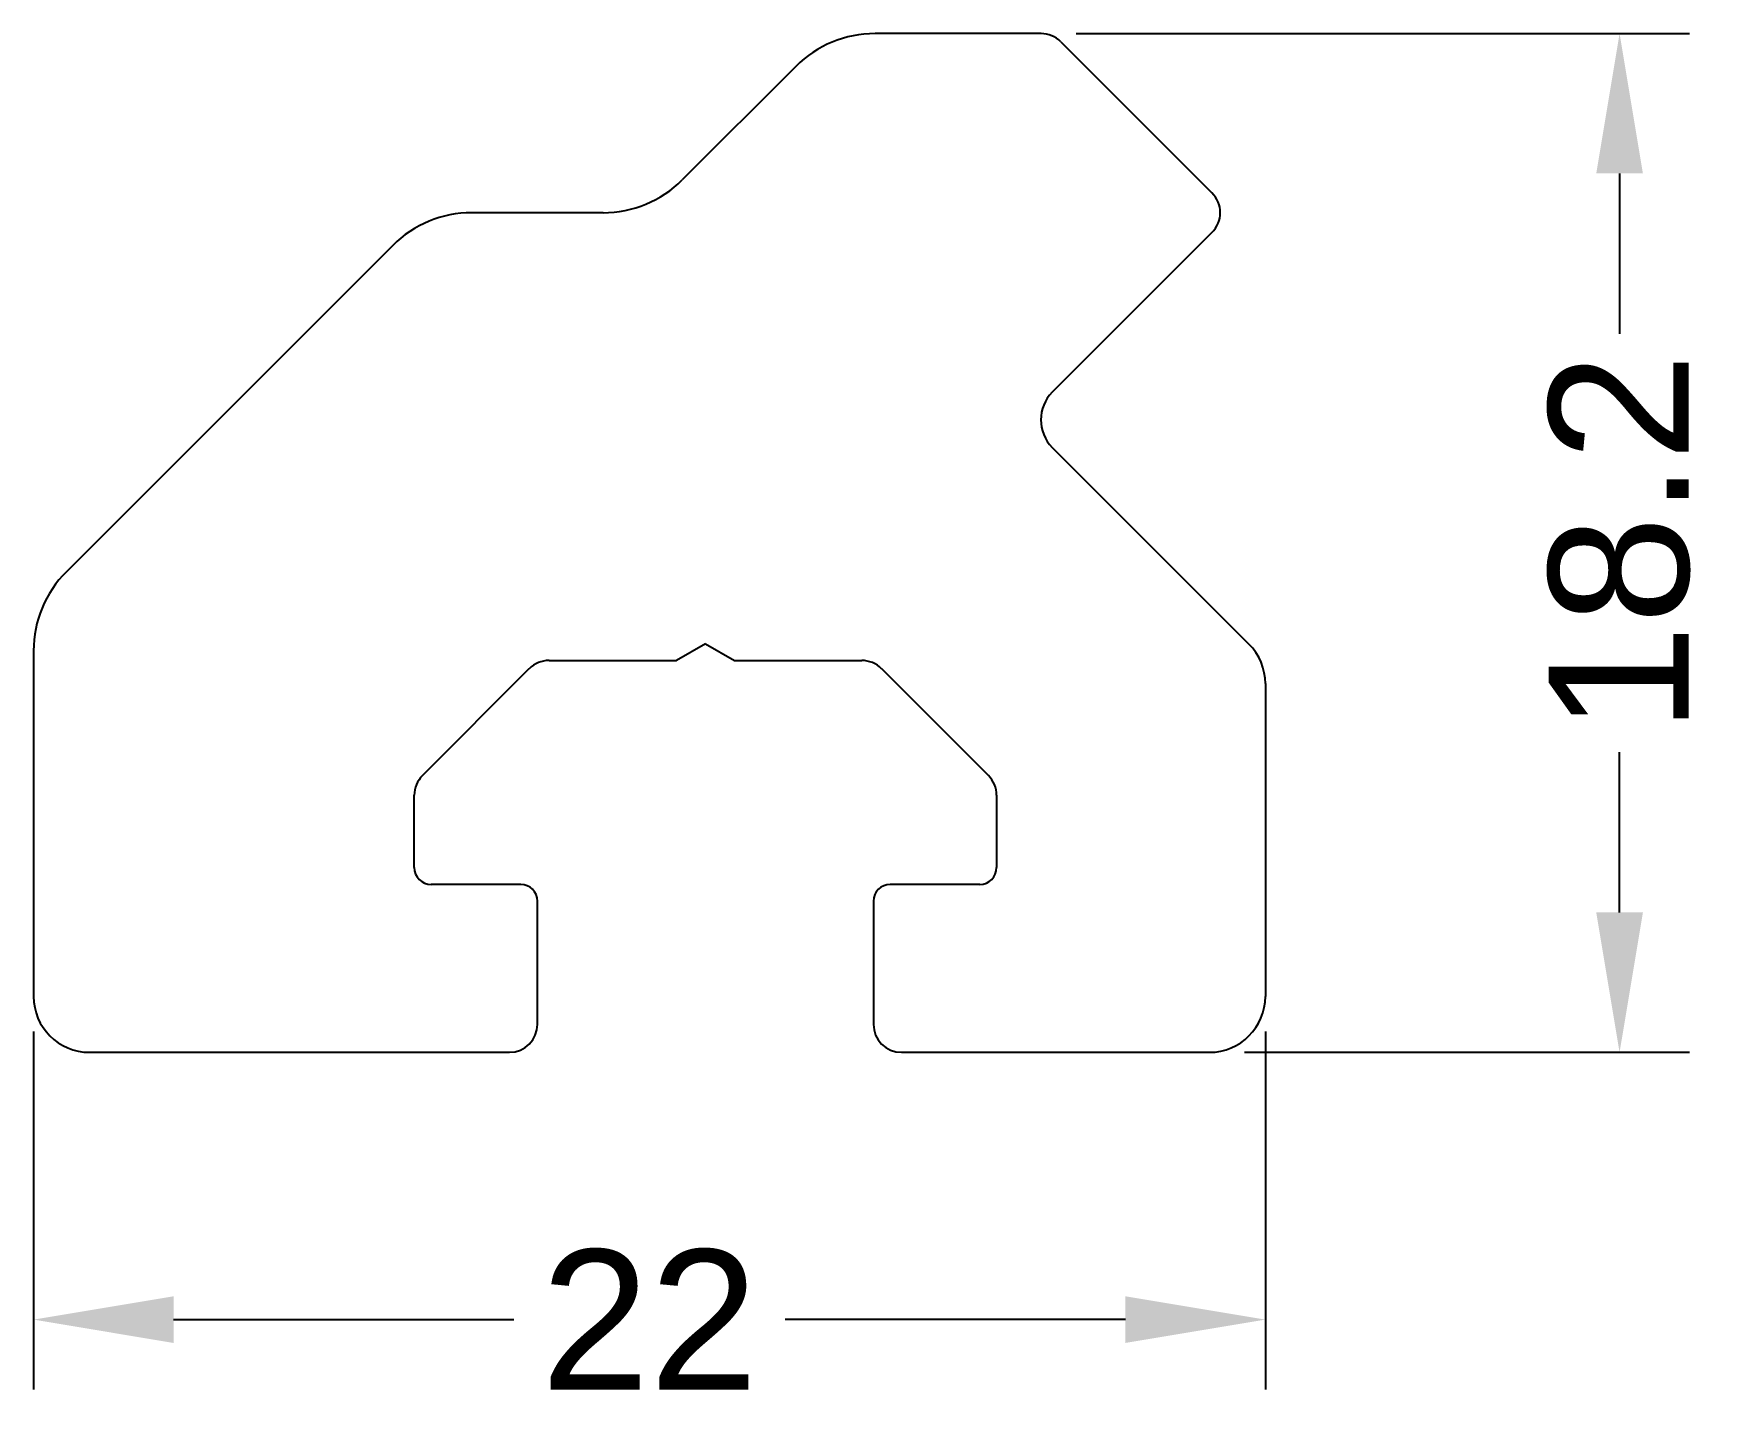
# Model space of a CAD drawing. Header units: millimetres. Extents: x 0 to 30, y -6.4 to 18.2.
import ezdxf

# ---------------------------------------------------------------- set-up
doc = ezdxf.new("R2010")
doc.units = ezdxf.units.MM
doc.layers.add('Dimensions', color=7, linetype='Continuous')
doc.styles.get("Standard").update_dxf_attribs({"font": 'arial.ttf'})
doc.dimstyles.new('ISO-25', dxfattribs={"dimtxt": 2.5, "dimasz": 2.5, "dimexe": 1.25, "dimexo": 0.625, "dimtad": 0, "dimtoh": 1, "dimdsep": 46, "dimtxsty": 'Standard', "dimcen": 2.5, "dimadec": 0, "dimazin": 0, "dimtfac": 1, "dimtmove": 0, "dimatfit": 3, "dimfxl": 1, "dimarcsym": 0})

# ---------------------------------------------------------------- blocks, each defined once
blk = doc.blocks.new('*D0')
at = {"layer": 'Defpoints', "color": 0}
for p in [(0, 1), (22, 1), (22, -4.775)]:
    blk.add_point(p, dxfattribs=at)
at = {"layer": 'Dimensions', "color": 0, "lineweight": -2}
for p, q in [((0, 0.375), (0, -6.025)), ((22, 0.375), (22, -6.025)), ((2.5, -4.775), (8.579, -4.775)), ((19.5, -4.775), (13.421, -4.775))]:
    blk.add_line(p, q, dxfattribs=at)
at = {"layer": 'Dimensions', "color": 0}
for points in [[(2.5, -4.358), (2.5, -5.192), (0, -4.775)], [(19.5, -5.192), (19.5, -4.358), (22, -4.775)]]:
    blk.add_solid(points, dxfattribs=at)
at = {"layer": 'Dimensions', "color": 0, "insert": (11, -4.775), "char_height": 2.5, "attachment_point": 5}
blk.add_mtext('22', dxfattribs=at)
blk = doc.blocks.new('*D1')
at = {"layer": 'Defpoints', "color": 0}
for p in [(17.993, 18.2), (28.326, 18.2), (21, 0)]:
    blk.add_point(p, dxfattribs=at)
at = {"layer": 'Dimensions', "color": 0, "lineweight": -2}
for p, q in [((18.618, 18.2), (29.576, 18.2)), ((28.326, 15.7), (28.326, 12.838)), ((28.326, 2.5), (28.326, 5.363)), ((21.625, 0), (29.576, 0))]:
    blk.add_line(p, q, dxfattribs=at)
at = {"layer": 'Dimensions', "color": 0}
for points in [[(28.743, 15.7), (27.909, 15.7), (28.326, 18.2)], [(27.909, 2.5), (28.743, 2.5), (28.326, 0)]]:
    blk.add_solid(points, dxfattribs=at)
at = {"layer": 'Dimensions', "color": 0, "insert": (28.326, 9.1), "char_height": 2.5, "attachment_point": 5, "rotation": 90}
blk.add_mtext('18.2', dxfattribs=at)

msp = doc.modelspace()

# ---------------------------------------------------------------- linework, layer by layer
for p, q in [((17.993, 18.2), (15.028, 18.2)), ((18.346, 18.054), (21.046, 15.354)), ((13.614, 17.614), (11.586, 15.586)), ((10.172, 15), (7.828, 15)), ((6.414, 14.414), (0.586, 8.586)), ((21.046, 14.646), (18.195, 11.795)), ((18.195, 10.805), (21.707, 7.293)), ((12, 7.3), (11.48, 7)), ((12, 7.3), (12.52, 7)), ((0, 7.172), (0, 1)), ((9.207, 7), (11.48, 7)), ((12.52, 7), (14.793, 7)), ((6.946, 4.946), (8.854, 6.854)), ((15.146, 6.854), (17.054, 4.946)), ((22, 6.586), (22, 1)), ((6.8, 3.3), (6.8, 4.593)), ((17.2, 4.593), (17.2, 3.3)), ((8.7, 3), (7.1, 3)), ((16.9, 3), (15.3, 3)), ((9, 0.5), (9, 2.7)), ((15, 2.7), (15, 0.5)), ((1, 0), (8.5, 0)), ((15.5, 0), (21, 0))]:
    msp.add_line(p, q)
for centre, radius, start, end in [((15.028, 16.2), 2, 90, 135), ((17.993, 17.7), 0.5, 45, 90), ((10.172, 17), 2, 270, 315), ((20.693, 15), 0.5, 315, 45), ((7.828, 13), 2, 90, 135), ((18.69, 11.3), 0.7, 135, 225), ((2, 7.172), 2, 135, 180), ((21, 6.586), 1, 0, 45), ((9.207, 6.5), 0.5, 90, 135), ((14.793, 6.5), 0.5, 45, 90), ((7.3, 4.593), 0.5, 135, 180), ((16.7, 4.593), 0.5, 0, 45), ((7.1, 3.3), 0.3, 180, 270), ((16.9, 3.3), 0.3, 270, 0), ((8.7, 2.7), 0.3, 0, 90), ((15.3, 2.7), 0.3, 90, 180), ((1, 1), 1, 180, 270), ((21, 1), 1, 270, 0), ((8.5, 0.5), 0.5, 270, 0), ((15.5, 0.5), 0.5, 180, 270)]:
    msp.add_arc(centre, radius, start, end)

# ---------------------------------------------------------------- dimensions: what is measured, and where the dimension line sits
at = {"layer": 'Dimensions'}
dim = msp.add_linear_dim(base=(28.326, 18.2), p1=(21, 0), p2=(17.993, 18.2), angle=90, dimstyle='ISO-25', dxfattribs=at)
dim.commit()
dim.dimension.update_dxf_attribs({"geometry": '*D1', "text_midpoint": (28.326, 9.1)})
dim = msp.add_linear_dim(base=(22, -4.775), p1=(0, 1), p2=(22, 1), dimstyle='ISO-25', dxfattribs=at)
dim.commit()
dim.dimension.update_dxf_attribs({"geometry": '*D0', "text_midpoint": (11, -4.775)})

doc.saveas('drawing.dxf')
